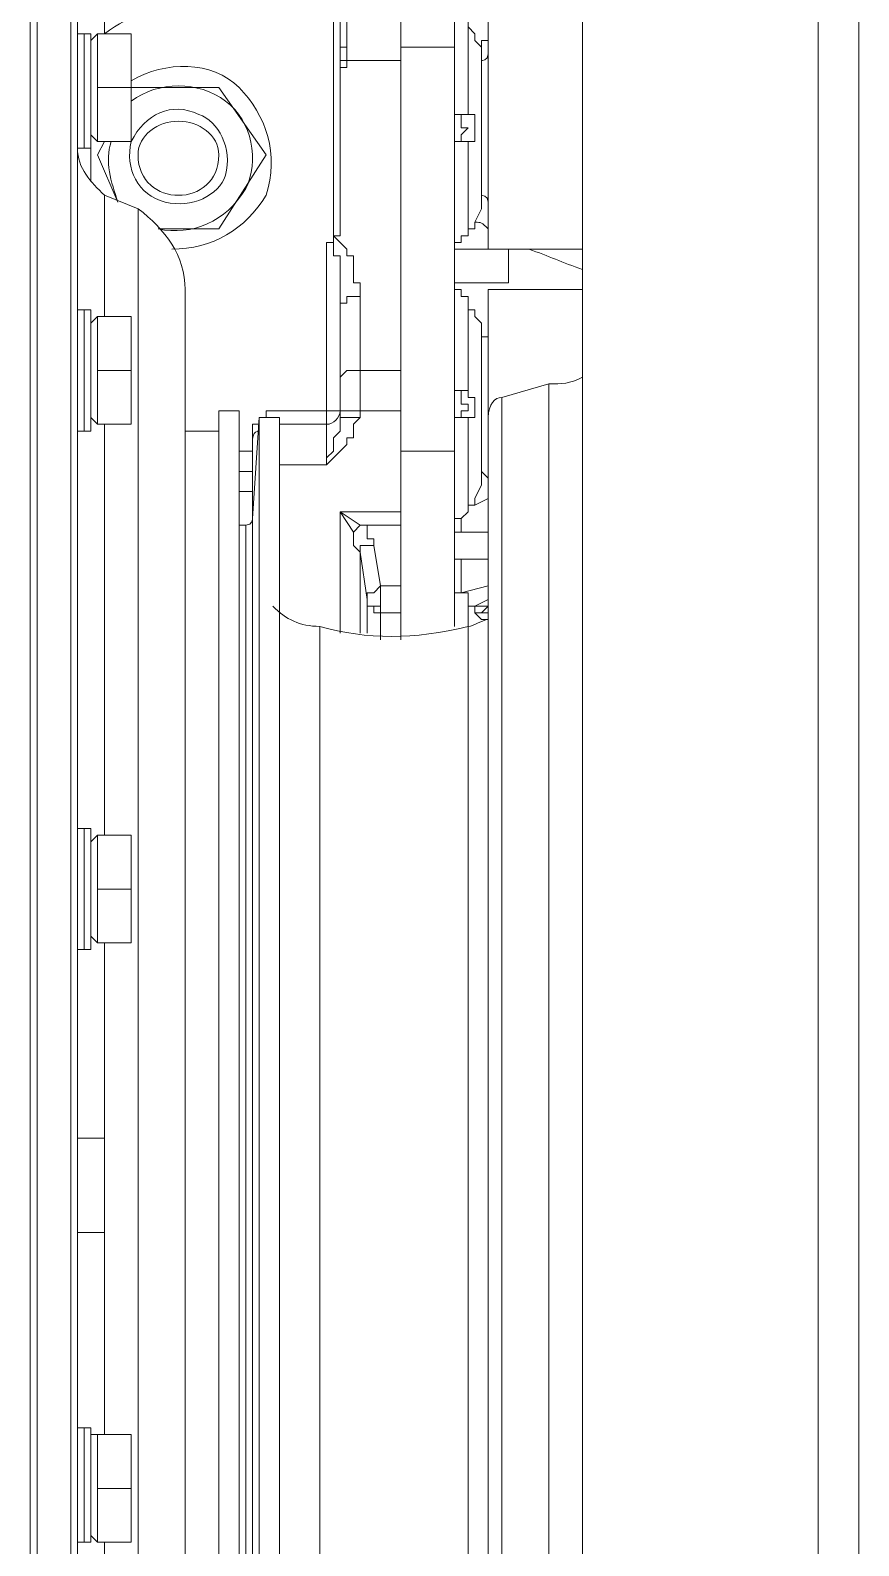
# Model space of a CAD drawing. Header units: millimetres. Extents: x 25083 to 52777, y 24772 to 45779.
# Drawn here: x 46833.7 to 46879.4, y 38609 to 38692.5 of the extents above; entities that cross this region are included whole.
import ezdxf

# ---------------------------------------------------------------- set-up
doc = ezdxf.new("R2010")
doc.units = ezdxf.units.MM

# ---------------------------------------------------------------- blocks, each defined once
blk = doc.blocks.new('zw$F4C5')
at = {"color": 7, "lineweight": 5}
for points in [[(766.856, 316.398), (766.856, 5.199)], [(753.859, 314.17), (753.859, 7.427)], [(769.084, 314.541), (769.084, 7.056)], [(723.407, 92.84), (723.407, 228.386)], [(723.779, 228.386), (723.779, 92.84)], [(725.635, 92.84), (725.635, 228.386)], [(723.779, 228.014), (723.779, 93.211)], [(726.007, 93.211), (726.007, 228.014)], [(743.832, 190.879), (743.832, 228.014)], [(746.803, 191.621), (746.803, 228.014)], [(727.492, 224.301), (727.492, 226.9)], [(740.118, 226.158), (740.118, 212.789)], [(740.49, 213.903), (740.49, 226.158)], [(740.861, 223.558), (740.861, 226.158)], [(748.66, 212.417), (748.66, 225.786)], [(747.546, 219.845), (747.546, 225.044)], [(726.007, 224.301), (726.378, 224.301)], [(726.378, 224.301), (726.75, 224.301)], [(726.378, 223.929), (726.378, 224.301)], [(726.378, 223.929), (726.378, 224.301)], [(726.378, 223.929), (726.378, 223.558)], [(726.378, 223.558), (726.378, 223.929)], [(726.378, 223.558), (726.378, 223.929)], [(726.378, 223.558), (726.378, 223.929)], [(726.378, 223.558), (726.378, 223.929)], [(726.75, 223.929), (727.121, 224.301)], [(726.75, 217.988), (726.75, 224.301)], [(728.978, 224.301), (727.121, 224.301)], [(727.121, 218.359), (727.121, 224.301)], [(728.978, 218.359), (728.978, 224.301)], [(728.978, 224.301), (728.978, 222.815)], [(747.917, 224.301), (747.546, 224.672)], [(747.917, 223.929), (747.917, 224.301)], [(748.288, 223.558), (747.917, 223.929)], [(748.66, 223.929), (748.288, 223.929)], [(748.288, 223.929), (748.288, 223.558)], [(726.007, 223.187), (726.007, 223.558)], [(726.378, 223.187), (726.378, 223.558)], [(726.378, 223.187), (726.378, 223.558)], [(726.378, 222.815), (726.378, 223.187)], [(726.378, 222.815), (726.378, 223.187)], [(726.75, 223.187), (726.75, 223.558)], [(740.861, 223.558), (740.49, 223.558), (740.49, 223.187)], [(740.861, 223.558), (740.861, 222.815)], [(743.832, 223.558), (746.803, 223.558)], [(748.288, 223.558), (748.288, 214.646)], [(748.288, 215.017), (748.288, 223.187)], [(726.007, 222.444), (726.007, 222.815)], [(726.007, 222.073), (726.007, 222.444)], [(726.378, 222.815), (726.378, 222.444)], [(726.378, 222.444), (726.378, 222.815)], [(726.378, 222.444), (726.378, 222.815)], [(726.378, 222.073), (726.378, 222.444)], [(726.378, 222.073), (726.378, 222.444)], [(726.75, 222.444), (726.75, 222.815)], [(726.75, 222.073), (726.75, 222.444)], [(728.978, 222.815), (728.978, 221.33)], [(740.861, 222.815), (740.49, 222.815)], [(740.861, 222.815), (740.861, 222.444), (740.49, 222.444)], [(740.861, 222.815), (743.832, 222.815)], [(726.378, 221.701), (726.378, 222.073)], [(726.378, 221.701), (726.378, 222.073)], [(726.378, 220.959), (726.378, 221.701)], [(726.378, 220.959), (726.378, 221.701)], [(726.007, 220.959), (726.007, 221.33)], [(726.378, 220.216), (726.378, 220.959)], [(726.378, 220.587), (726.378, 220.959)], [(726.378, 220.216), (726.378, 220.587)], [(726.378, 220.216), (726.378, 220.587)], [(726.75, 220.959), (726.75, 221.33)], [(728.978, 221.33), (727.121, 221.33)], [(728.978, 221.33), (729.349, 221.33)], [(728.978, 221.33), (728.978, 219.845)], [(729.349, 221.33), (733.805, 221.33)], [(733.805, 221.33), (736.405, 217.616)], [(726.007, 219.845), (726.007, 220.216)], [(726.378, 219.845), (726.378, 220.216)], [(726.378, 219.845), (726.378, 220.216)], [(726.378, 219.102), (726.378, 219.845)], [(726.378, 219.473), (726.378, 219.845)], [(726.75, 219.845), (726.75, 220.216)], [(728.978, 219.845), (728.978, 218.359)], [(746.803, 219.845), (747.546, 219.845)], [(747.174, 219.845), (746.803, 219.845)], [(747.174, 219.845), (747.174, 219.473)], [(747.917, 219.473), (747.917, 219.845), (747.546, 219.845)], [(726.007, 218.73), (726.007, 219.102)], [(726.378, 219.102), (726.378, 219.473)], [(726.378, 219.102), (726.378, 219.473)], [(726.378, 218.73), (726.378, 219.102)], [(726.378, 218.73), (726.378, 219.102)], [(726.75, 218.73), (726.75, 219.102)], [(747.174, 218.359), (747.174, 218.73), (747.546, 219.102), (747.174, 219.102), (747.174, 219.473)], [(747.917, 219.473), (747.917, 218.359), (747.546, 218.359)], [(726.007, 217.988), (726.007, 218.359)], [(726.378, 218.359), (726.378, 218.73)], [(726.378, 218.359), (726.378, 218.73)], [(726.378, 217.988), (726.378, 218.359)], [(726.378, 217.988), (726.378, 218.359)], [(726.378, 217.988), (726.378, 218.359)], [(726.75, 218.73), (727.121, 218.359)], [(726.75, 217.988), (726.75, 218.359)], [(727.121, 218.359), (728.978, 218.359)], [(727.121, 217.616), (727.492, 218.359)], [(746.803, 218.359), (747.174, 218.359)], [(746.803, 218.359), (747.546, 218.359)], [(747.546, 213.16), (747.546, 218.359)], [(726.007, 217.988), (726.378, 217.988)], [(726.378, 217.988), (726.75, 217.988)], [(728.235, 215.017), (727.121, 217.616)], [(736.405, 217.616), (733.805, 213.531)], [(729.349, 214.646), (727.492, 215.388)], [(727.492, 215.388), (727.492, 208.704)], [(729.349, 106.951), (729.349, 214.646)], [(740.118, 213.16), (740.49, 213.16), (740.49, 213.903)], [(747.546, 213.531), (747.917, 213.531), (747.917, 213.903)], [(748.288, 214.646), (747.917, 213.903)], [(733.805, 213.531), (730.463, 213.531)], [(740.118, 213.16), (740.118, 212.789)], [(740.118, 213.16), (740.861, 212.417), (740.861, 212.046), (741.233, 212.046), (741.233, 210.561), (741.604, 210.561), (741.604, 209.818)], [(747.546, 213.16), (747.174, 213.16), (747.174, 212.789), (746.803, 212.789)], [(747.546, 213.16), (747.546, 213.531)], [(739.747, 212.789), (740.118, 212.789), (740.118, 212.046), (740.49, 212.046), (740.49, 210.189), (740.49, 209.818), (740.49, 209.446)], [(740.118, 212.789), (739.747, 212.789)], [(739.747, 212.789), (739.747, 200.534)], [(746.803, 212.417), (749.774, 212.417)], [(746.803, 212.417), (749.774, 212.417)], [(748.66, 212.417), (753.859, 212.417)], [(749.774, 212.417), (749.774, 210.561)], [(746.803, 210.561), (749.774, 210.561)], [(746.803, 210.561), (749.774, 210.561)], [(731.949, 111.036), (731.949, 210.189)], [(740.49, 209.446), (740.861, 209.446), (740.861, 209.818), (741.604, 209.818)], [(741.604, 203.133), (741.604, 209.818)], [(746.803, 210.189), (747.174, 210.189), (747.174, 209.818), (747.546, 209.818), (747.546, 209.446)], [(753.859, 210.189), (748.66, 210.189)], [(748.66, 197.192), (748.66, 210.189)], [(726.007, 209.075), (726.378, 209.075)], [(726.378, 209.075), (726.75, 209.075)], [(726.378, 208.704), (726.378, 209.075)], [(726.378, 208.704), (726.378, 209.075)], [(726.75, 202.391), (726.75, 209.075)], [(740.49, 203.133), (740.49, 209.446)], [(747.546, 209.075), (747.546, 209.446)], [(747.546, 204.619), (747.546, 209.446)], [(747.917, 209.075), (747.546, 209.075)], [(747.917, 208.704), (747.917, 209.075)], [(726.007, 207.961), (726.007, 208.332)], [(726.378, 208.704), (726.378, 208.332)], [(726.378, 208.332), (726.378, 208.704)], [(726.378, 208.332), (726.378, 208.704)], [(726.378, 208.332), (726.378, 207.961)], [(726.378, 207.961), (726.378, 208.332)], [(726.378, 207.961), (726.378, 208.332)], [(726.75, 208.332), (727.121, 208.704)], [(726.75, 207.961), (726.75, 208.332)], [(728.978, 208.704), (727.121, 208.704)], [(727.121, 202.762), (727.121, 208.704)], [(728.978, 202.762), (728.978, 208.704)], [(728.978, 208.704), (728.978, 207.218)], [(748.288, 208.332), (747.917, 208.704)], [(748.288, 208.332), (748.288, 199.42)], [(726.007, 206.847), (726.007, 207.218)], [(726.378, 207.59), (726.378, 207.961)], [(726.378, 207.59), (726.378, 207.961)], [(726.378, 207.218), (726.378, 207.59)], [(726.378, 207.218), (726.378, 207.59)], [(726.378, 206.847), (726.378, 207.218)], [(726.378, 206.476), (726.378, 207.218)], [(726.75, 206.847), (726.75, 207.218)], [(728.978, 207.218), (728.978, 205.733)], [(748.288, 199.791), (748.288, 207.961)], [(726.378, 206.476), (726.378, 206.847)], [(726.378, 206.104), (726.378, 206.476)], [(726.378, 206.104), (726.378, 206.476)], [(726.007, 205.733), (726.007, 206.104)], [(726.007, 205.362), (726.007, 205.733)], [(726.378, 205.362), (726.378, 206.104)], [(726.378, 205.362), (726.378, 206.104)], [(726.75, 205.733), (726.75, 206.104)], [(726.75, 205.362), (726.75, 205.733)], [(728.978, 205.733), (727.121, 205.733)], [(728.978, 205.733), (728.978, 204.247)], [(741.604, 205.733), (740.861, 205.733), (740.49, 205.362)], [(743.832, 205.733), (741.604, 205.733)], [(726.378, 204.619), (726.378, 205.362)], [(726.378, 204.99), (726.378, 205.362)], [(726.378, 204.619), (726.378, 204.99)], [(726.378, 204.619), (726.378, 204.99)], [(749.402, 204.247), (752.002, 204.99)], [(752.002, 204.99), (752.002, 116.607)], [(726.007, 204.247), (726.007, 204.619)], [(726.378, 204.247), (726.378, 204.619)], [(726.378, 204.247), (726.378, 204.619)], [(726.378, 203.505), (726.378, 204.247)], [(726.378, 203.876), (726.378, 204.247)], [(726.378, 203.505), (726.378, 203.876)], [(726.378, 203.505), (726.378, 203.876)], [(726.75, 204.247), (726.75, 204.619)], [(728.978, 204.247), (728.978, 202.762)], [(746.803, 204.619), (747.546, 204.619)], [(747.174, 204.619), (746.803, 204.619)], [(747.174, 204.619), (747.174, 204.247)], [(747.174, 203.133), (747.174, 203.505), (747.546, 203.505), (747.546, 203.876), (747.174, 203.876), (747.174, 204.247)], [(747.917, 204.247), (747.546, 204.247), (747.546, 204.619)], [(747.917, 204.247), (747.917, 203.133), (747.546, 203.133)], [(749.402, 204.247), (749.402, 117.349)], [(726.007, 203.133), (726.007, 203.505)], [(726.378, 203.133), (726.378, 203.505)], [(726.378, 203.133), (726.378, 203.505)], [(726.378, 202.762), (726.378, 203.133)], [(726.378, 202.762), (726.378, 203.133)], [(726.75, 203.133), (726.75, 203.505)], [(726.75, 203.133), (727.121, 202.762)], [(734.919, 203.505), (733.805, 203.505)], [(733.805, 203.505), (733.805, 117.721)], [(734.919, 117.721), (734.919, 203.505)], [(735.662, 197.563), (736.034, 203.133)], [(736.405, 203.505), (736.405, 203.133), (736.034, 203.133)], [(737.148, 203.133), (736.034, 203.133)], [(736.034, 203.133), (736.034, 118.092)], [(740.49, 203.505), (736.405, 203.505)], [(736.405, 203.133), (736.405, 203.505)], [(737.148, 115.493), (737.148, 203.133)], [(739.747, 200.534), (739.747, 200.905), (740.118, 201.277), (740.118, 202.019), (740.49, 202.391), (740.49, 203.133)], [(741.604, 203.133), (741.233, 202.762), (741.233, 202.019), (740.861, 202.019), (740.861, 201.648), (739.747, 200.534)], [(740.49, 203.505), (743.832, 203.505)], [(741.604, 203.133), (740.49, 203.133)], [(746.803, 203.133), (747.174, 203.133)], [(746.803, 203.133), (747.546, 203.133)], [(747.546, 197.934), (747.546, 203.133)], [(748.66, 203.133), (748.66, 118.092)], [(726.007, 202.391), (726.378, 202.391)], [(726.378, 202.391), (726.378, 202.762)], [(726.378, 202.391), (726.378, 202.762)], [(726.378, 202.391), (726.75, 202.391)], [(727.121, 202.762), (728.978, 202.762)], [(727.492, 202.762), (727.492, 180.109)], [(733.805, 202.391), (731.949, 202.391)], [(731.949, 202.391), (731.949, 118.835)], [(733.805, 118.835), (733.805, 202.391)], [(736.034, 202.762), (735.662, 202.762), (735.662, 202.019)], [(739.747, 202.762), (737.148, 202.762)], [(735.662, 197.563), (735.662, 202.019)], [(735.662, 201.277), (734.919, 201.277)], [(737.148, 200.534), (739.747, 200.534)], [(746.803, 201.277), (743.832, 201.277)], [(734.919, 200.163), (735.662, 200.163)], [(734.919, 199.048), (735.662, 199.048)], [(734.919, 199.048), (735.662, 199.048)], [(748.288, 199.42), (747.917, 198.677)], [(747.546, 197.934), (747.546, 198.306), (747.917, 198.306), (747.917, 198.677)], [(748.66, 198.677), (747.917, 198.306)], [(735.291, 197.192), (734.919, 197.192)], [(734.919, 197.192), (734.919, 124.034)], [(735.291, 124.034), (735.291, 197.192)], [(735.662, 197.563), (735.662, 123.663)], [(743.832, 197.934), (740.49, 197.934)], [(740.49, 197.934), (741.604, 197.192)], [(741.233, 196.82), (740.49, 197.934)], [(740.49, 197.934), (740.49, 191.25)], [(741.604, 197.192), (741.233, 196.82)], [(741.604, 197.192), (743.832, 197.192)], [(741.604, 197.192), (741.975, 197.192), (741.975, 196.449), (742.347, 196.449), (742.347, 196.078)], [(747.546, 197.934), (747.174, 197.563), (746.803, 197.563)], [(747.174, 196.82), (747.174, 197.563)], [(741.604, 195.706), (741.233, 196.078), (741.233, 196.82)], [(746.803, 196.82), (748.66, 196.82)], [(741.604, 195.706), (741.604, 196.078), (742.347, 196.078)], [(741.604, 191.25), (741.604, 195.706)], [(741.975, 193.107), (741.604, 195.706)], [(742.347, 196.078), (742.718, 193.849)], [(746.803, 195.335), (748.66, 195.335)], [(747.174, 193.478), (747.174, 195.335)], [(748.66, 191.993), (748.66, 194.963)], [(742.718, 193.849), (742.347, 193.478), (741.975, 193.478), (741.975, 193.107)], [(743.832, 193.849), (742.718, 193.849)], [(742.718, 193.849), (742.718, 192.735)], [(747.174, 193.478), (748.66, 193.849)], [(741.975, 193.107), (741.975, 192.735)], [(746.803, 193.478), (747.546, 193.478), (747.546, 193.107)], [(747.546, 192.735), (747.546, 193.107)], [(747.546, 191.621), (747.546, 193.107)], [(748.66, 193.107), (747.917, 192.735)], [(741.975, 192.735), (742.718, 192.735)], [(741.975, 192.735), (742.347, 192.735), (742.347, 192.364), (742.718, 192.364)], [(741.975, 191.25), (741.975, 192.735)], [(742.718, 192.735), (742.718, 192.364)], [(742.718, 192.364), (743.832, 192.364)], [(742.718, 192.364), (742.718, 190.879)], [(747.917, 192.735), (747.546, 192.735)], [(748.66, 192.735), (747.917, 192.735)], [(747.917, 192.364), (747.917, 192.735)], [(747.917, 192.364), (748.66, 192.364)], [(748.288, 191.993), (747.917, 192.364)], [(748.288, 192.364), (748.66, 192.735)], [(739.376, 129.976), (739.376, 191.621)], [(747.546, 129.976), (747.546, 191.621)], [(748.288, 191.993), (748.66, 191.993)], [(726.007, 180.48), (726.378, 180.48)], [(726.378, 180.48), (726.75, 180.48)], [(726.378, 180.109), (726.378, 180.48)], [(726.378, 180.109), (726.378, 180.48)], [(726.75, 173.796), (726.75, 180.48)], [(726.007, 179.366), (726.007, 179.738)], [(726.378, 179.738), (726.378, 180.109)], [(726.378, 179.738), (726.378, 180.109)], [(726.378, 179.366), (726.378, 179.738)], [(726.378, 179.366), (726.378, 179.738)], [(726.75, 179.738), (727.121, 180.109)], [(726.75, 179.366), (726.75, 179.738)], [(728.978, 180.109), (727.121, 180.109)], [(727.121, 174.167), (727.121, 180.109)], [(728.978, 174.167), (728.978, 180.109)], [(728.978, 180.109), (728.978, 178.624)], [(726.378, 179.366), (726.378, 178.995)], [(726.378, 178.995), (726.378, 179.366)], [(726.378, 178.995), (726.378, 179.366)], [(726.378, 178.624), (726.378, 178.995)], [(726.378, 178.624), (726.378, 178.995)], [(726.007, 178.252), (726.007, 178.624)], [(726.378, 178.252), (726.378, 178.624)], [(726.378, 178.252), (726.378, 178.624)], [(726.378, 178.252), (726.378, 177.881)], [(726.378, 177.881), (726.378, 178.252)], [(726.378, 177.881), (726.378, 178.252)], [(726.75, 178.252), (726.75, 178.624)], [(728.978, 178.624), (728.978, 177.138)], [(726.007, 177.138), (726.007, 177.51)], [(726.007, 176.767), (726.007, 177.138)], [(726.378, 177.51), (726.378, 177.881)], [(726.378, 177.51), (726.378, 177.881)], [(726.378, 176.767), (726.378, 177.51)], [(726.378, 176.767), (726.378, 177.51)], [(726.75, 177.138), (726.75, 177.51)], [(726.75, 176.767), (726.75, 177.138)], [(728.978, 177.138), (727.121, 177.138)], [(728.978, 177.138), (728.978, 175.653)], [(726.378, 176.396), (726.378, 176.767)], [(726.378, 176.396), (726.378, 176.767)], [(726.378, 175.653), (726.378, 176.396)], [(726.378, 176.024), (726.378, 176.396)], [(726.007, 175.653), (726.007, 176.024)], [(726.378, 175.653), (726.378, 176.024)], [(726.378, 174.91), (726.378, 175.653)], [(726.378, 175.281), (726.378, 175.653)], [(726.75, 175.653), (726.75, 176.024)], [(728.978, 175.653), (728.978, 174.167)], [(726.007, 174.539), (726.007, 174.91)], [(726.378, 174.91), (726.378, 175.281)], [(726.378, 174.91), (726.378, 175.281)], [(726.378, 174.91), (726.378, 175.281)], [(726.378, 174.91), (726.378, 175.281)], [(726.378, 174.539), (726.378, 174.91)], [(726.378, 174.539), (726.378, 174.91)], [(726.378, 174.539), (726.378, 174.91)], [(726.75, 174.539), (726.75, 174.91)], [(726.007, 173.796), (726.378, 173.796)], [(726.378, 174.167), (726.378, 174.539)], [(726.378, 174.167), (726.378, 174.539)], [(726.378, 174.167), (726.378, 174.539)], [(726.378, 173.796), (726.378, 174.167)], [(726.378, 173.796), (726.378, 174.167)], [(726.378, 173.796), (726.75, 173.796)], [(726.75, 174.539), (727.121, 174.167)], [(727.121, 174.167), (728.978, 174.167)], [(727.492, 147.058), (727.492, 174.167)], [(726.007, 163.398), (727.492, 163.398)], [(726.007, 158.199), (727.492, 158.199)], [(726.007, 147.43), (726.378, 147.43)], [(726.007, 147.058), (726.007, 147.43)], [(726.378, 147.43), (726.75, 147.43)], [(726.378, 147.058), (726.378, 147.43)], [(726.378, 147.058), (726.378, 147.43)], [(726.378, 146.687), (726.378, 147.058)], [(726.378, 146.687), (726.378, 147.058)], [(726.75, 141.116), (726.75, 147.43)], [(726.75, 147.058), (726.75, 147.43)], [(726.75, 147.058), (727.121, 147.058)], [(728.978, 147.058), (727.121, 147.058)], [(727.121, 141.116), (727.121, 147.058)], [(728.978, 141.116), (728.978, 147.058)], [(728.978, 147.058), (728.978, 145.573)], [(726.007, 146.315), (726.007, 146.687)], [(726.378, 146.315), (726.378, 146.687)], [(726.378, 146.315), (726.378, 146.687)], [(726.378, 145.944), (726.378, 146.315)], [(726.378, 145.944), (726.378, 146.315)], [(726.75, 146.315), (726.75, 146.687)], [(726.007, 145.201), (726.007, 145.573)], [(726.378, 145.573), (726.378, 145.944)], [(726.378, 145.573), (726.378, 145.944)], [(726.378, 145.201), (726.378, 145.573)], [(726.378, 145.201), (726.378, 145.573)], [(726.75, 145.201), (726.75, 145.573)], [(728.978, 145.573), (728.978, 144.087)], [(726.378, 145.201), (726.378, 144.83)], [(726.378, 144.83), (726.378, 145.201)], [(726.378, 144.83), (726.378, 145.201)], [(726.378, 144.459), (726.378, 144.83)], [(726.378, 144.459), (726.378, 144.83)], [(726.007, 144.087), (726.007, 144.459)], [(726.378, 143.716), (726.378, 144.459)], [(726.378, 143.716), (726.378, 144.459)], [(726.378, 143.345), (726.378, 144.087)], [(726.378, 143.345), (726.378, 144.087)], [(726.75, 144.087), (726.75, 144.459)], [(728.978, 144.087), (727.121, 144.087)], [(728.978, 144.087), (728.978, 142.602)], [(726.007, 142.973), (726.007, 143.345)], [(726.007, 142.602), (726.007, 142.973)], [(726.378, 142.602), (726.378, 143.345)], [(726.378, 142.973), (726.378, 143.345)], [(726.378, 142.602), (726.378, 142.973)], [(726.378, 142.602), (726.378, 142.973)], [(726.75, 142.973), (726.75, 143.345)], [(726.75, 142.602), (726.75, 142.973)], [(726.007, 141.859), (726.007, 142.23)], [(726.378, 142.23), (726.378, 142.602)], [(726.378, 142.23), (726.378, 142.602)], [(726.378, 141.859), (726.378, 142.23)], [(726.378, 141.859), (726.378, 142.23)], [(726.75, 141.859), (726.75, 142.23)], [(728.978, 142.602), (728.978, 141.116)], [(726.007, 141.116), (726.007, 141.488)], [(726.378, 141.488), (726.378, 141.859)], [(726.378, 141.488), (726.378, 141.859)], [(726.378, 141.116), (726.378, 141.488)], [(726.378, 141.116), (726.378, 141.488)], [(726.75, 141.488), (727.121, 141.116)], [(726.75, 141.116), (726.75, 141.488)], [(726.007, 141.116), (726.378, 141.116)], [(726.378, 141.116), (726.75, 141.116)], [(727.121, 141.116), (728.978, 141.116)], [(727.492, 141.116), (727.492, 118.835)]]:
    blk.add_lwpolyline(points, dxfattribs=at)
for points in [[(732.32, 225.786), (730.463, 225.786), (728.978, 225.415), (727.492, 224.301)], [(748.288, 223.187), (748.288, 223.187), (748.288, 223.558), (748.288, 223.558)], [(748.66, 223.187), (748.66, 222.815), (748.288, 222.815), (748.288, 222.815)], [(728.978, 221.701), (730.835, 222.815), (733.434, 222.815), (734.919, 221.33)], [(728.978, 220.587), (730.463, 221.701), (732.691, 221.701), (734.177, 220.587)], [(728.978, 218.359), (729.72, 219.845), (731.206, 220.587), (732.691, 219.845)], [(734.177, 220.587), (735.662, 219.473), (736.034, 217.245), (735.291, 215.76)], [(734.919, 221.33), (736.405, 219.845), (737.148, 217.616), (736.405, 215.388)], [(732.691, 219.845), (733.805, 219.473), (734.548, 217.988), (734.177, 216.502)], [(726.75, 218.359), (726.75, 217.616), (726.75, 216.874), (726.75, 216.131)], [(727.864, 218.359), (727.492, 217.245), (727.864, 216.131), (728.235, 215.017)], [(730.835, 215.017), (729.349, 215.388), (728.606, 216.874), (728.978, 218.359)], [(726.007, 217.988), (726.007, 216.874), (726.75, 216.131), (727.492, 215.388)], [(734.177, 216.502), (733.805, 215.388), (732.32, 214.646), (730.835, 215.017)], [(735.291, 215.76), (734.177, 213.903), (732.32, 213.16), (730.463, 213.531)], [(736.405, 215.388), (735.291, 213.531), (733.434, 212.417), (731.206, 212.417)], [(748.288, 215.388), (748.288, 215.388), (748.66, 215.388), (748.66, 215.017)], [(748.288, 214.646), (748.288, 214.646), (748.288, 215.017), (748.288, 215.017)], [(731.949, 210.189), (731.949, 212.046), (730.835, 213.531), (729.349, 214.646)], [(747.917, 213.903), (748.288, 213.903), (748.288, 213.903), (748.66, 213.531)], [(750.888, 212.417), (752.002, 212.046), (752.745, 211.675), (753.859, 211.303)], [(748.288, 207.961), (748.288, 207.961), (748.288, 208.332), (748.288, 208.332)], [(748.66, 207.59), (748.66, 207.59), (748.288, 207.59), (748.288, 207.59)], [(752.002, 204.99), (752.745, 204.99), (753.116, 204.99), (753.859, 205.362)], [(749.402, 204.247), (749.031, 204.247), (748.66, 203.876), (748.66, 203.133)], [(739.747, 202.762), (740.118, 202.762), (740.49, 203.133), (740.49, 203.505)], [(731.949, 202.762), (731.949, 202.762), (731.949, 202.391), (731.949, 202.391)], [(733.805, 202.391), (733.805, 202.391), (733.805, 202.762), (733.805, 202.762)], [(736.034, 202.391), (735.662, 202.391), (735.662, 202.019), (735.662, 201.648)], [(748.288, 200.163), (748.288, 200.163), (748.66, 199.791), (748.66, 199.791)], [(748.288, 199.42), (748.288, 199.42), (748.288, 199.42), (748.288, 199.791)], [(734.919, 197.563), (734.919, 197.563), (734.919, 197.192), (734.919, 197.192)], [(735.291, 197.192), (735.662, 197.192), (735.662, 197.563), (735.662, 197.563)], [(736.776, 192.735), (737.519, 191.993), (738.262, 191.621), (739.376, 191.621)], [(739.376, 191.621), (741.975, 190.879), (744.575, 190.879), (747.546, 191.621)], [(747.546, 191.621), (747.917, 191.621), (748.288, 191.993), (748.66, 191.993)], [(748.288, 191.993), (748.288, 191.993), (748.288, 191.993), (748.288, 191.993)]]:
    blk.add_open_spline(points, degree=3, dxfattribs=at)
blk.add_open_spline([(733.805, 217.616), (733.805, 218.73), (732.691, 219.473), (731.577, 219.473), (730.463, 219.473), (729.349, 218.73), (729.349, 217.616), (729.349, 216.131), (730.463, 215.388), (731.577, 215.388), (732.691, 215.388), (733.805, 216.131), (733.805, 217.616)], degree=3, knots=[0, 0, 0, 0, 1, 1, 1, 2, 2, 2, 3, 3, 3, 4, 4, 4, 4], dxfattribs=at)

msp = doc.modelspace()

# ---------------------------------------------------------------- block references
msp.add_blockref('zw$F4C5', (46110.278, 38468.039))

doc.saveas('drawing.dxf')
